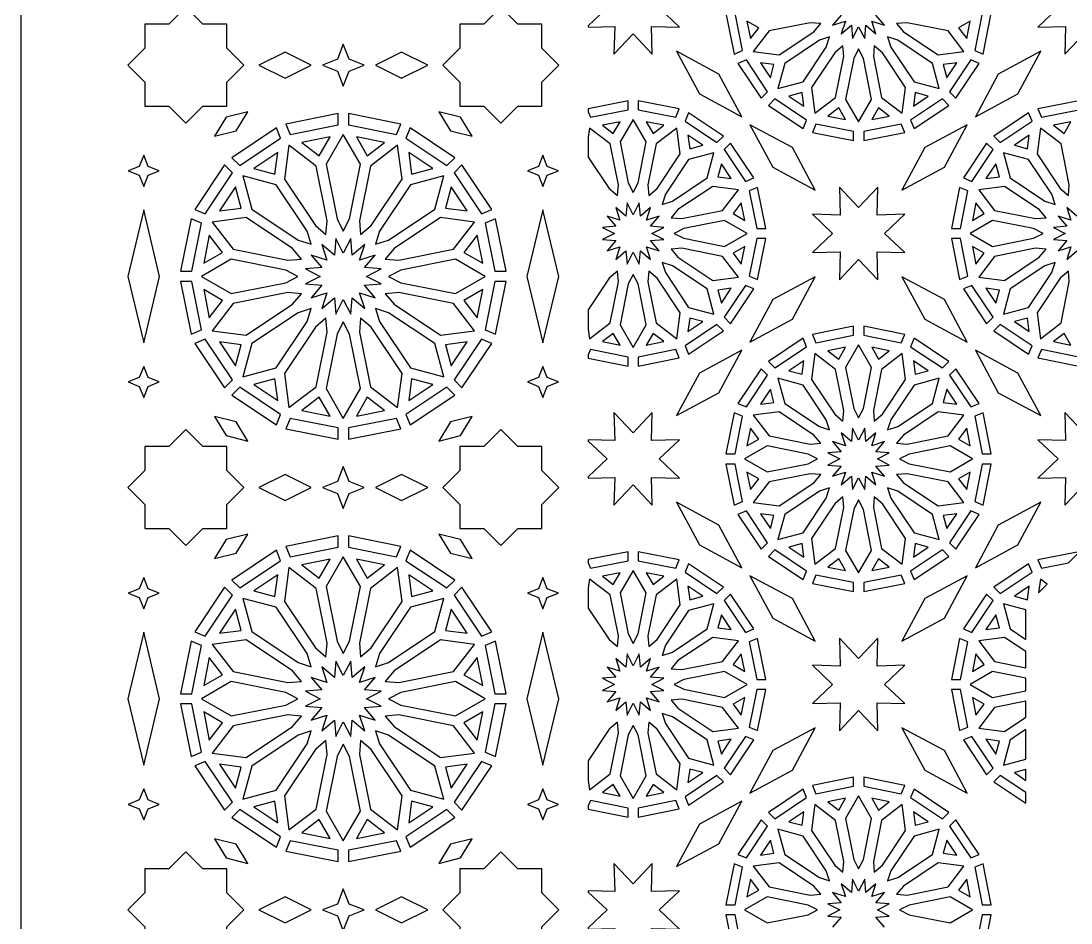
# Model space of a CAD drawing. Header units: millimetres. Extents: x 5 to 1085, y 1055 to 2435.
# Drawn here: x 5 to 331, y 1740.9 to 2020.9 of the extents above; entities that cross this region are included whole.
import ezdxf

# ---------------------------------------------------------------- set-up
doc = ezdxf.new("R2010")
doc.units = ezdxf.units.MM
doc.layers.add('CUT', color=1, linetype='CONTINUOUS')

msp = doc.modelspace()

# ---------------------------------------------------------------- linework, layer by layer
at = {"layer": 'CUT'}
for points in [[(1085.16, 2434.99), (1085.16, 1054.84), (5.01, 1054.84), (5.01, 2434.99)], [(181.16, 2030.447), (186.999, 2024.915), (181.16, 2019.383), (181.16, 2018.976), (189.367, 2019.197), (189.134, 2010.548), (195.085, 2016.829), (201.036, 2010.548), (200.803, 2019.197), (209.452, 2018.964), (203.171, 2024.915), (209.452, 2030.866), (200.803, 2030.633), (201.036, 2039.282), (195.085, 2033.001), (189.134, 2039.282), (189.367, 2030.633), (181.16, 2030.854)], [(329.134, 2039.282), (329.367, 2030.633), (320.718, 2030.866), (326.999, 2024.915), (320.718, 2018.964), (329.367, 2019.197), (329.134, 2010.548), (335.085, 2016.829), (341.036, 2010.548), (340.803, 2019.197), (349.452, 2018.964), (343.171, 2024.915), (349.452, 2030.866), (340.803, 2030.633), (341.036, 2039.282), (335.085, 2033.001)], [(56.175, 1989.153), (61.442, 1994.421), (68.892, 1994.421), (68.892, 2001.87), (74.159, 2007.137), (68.892, 2012.405), (68.892, 2019.854), (61.442, 2019.854), (56.175, 2025.121), (50.908, 2019.854), (43.458, 2019.854), (43.458, 2012.405), (38.191, 2007.137), (43.458, 2001.87), (43.458, 1994.421), (50.908, 1994.421)], [(153.995, 1989.153), (159.262, 1994.421), (166.712, 1994.421), (166.712, 2001.87), (171.979, 2007.137), (166.712, 2012.405), (166.712, 2019.854), (159.262, 2019.854), (153.995, 2025.121), (148.728, 2019.854), (141.278, 2019.854), (141.278, 2012.405), (136.011, 2007.137), (141.278, 2001.87), (141.278, 1994.421), (148.728, 1994.421)], [(223.894, 2023.34), (226.428, 2010.607), (229.027, 2011.685), (226.709, 2023.34)], [(303.461, 2023.34), (301.143, 2011.685), (303.742, 2010.607), (306.276, 2023.34)], [(234.067, 2018.745), (230.416, 2020.853), (231.5, 2015.4)], [(253.323, 2020.043), (250.012, 2020.311), (237.299, 2017.782), (232.377, 2011.366), (240.394, 2010.311), (251.172, 2017.513)], [(276.847, 2020.043), (278.998, 2017.513), (289.776, 2010.311), (297.793, 2011.366), (292.871, 2017.782), (280.158, 2020.311)], [(299.754, 2020.853), (296.103, 2018.745), (298.67, 2015.4)], [(256.083, 2015.913), (252.921, 2014.893), (242.144, 2007.692), (240.051, 1999.881), (247.862, 2001.974), (255.063, 2012.751)], [(274.087, 2015.913), (275.107, 2012.751), (282.308, 2001.974), (290.119, 1999.881), (288.026, 2007.692), (277.249, 2014.893)], [(105.085, 2000.641), (106.922, 2005.3), (111.581, 2007.137), (106.922, 2008.974), (105.085, 2013.633), (103.248, 2008.974), (98.589, 2007.137), (103.248, 2005.3)], [(260.213, 2013.153), (257.683, 2011.002), (250.481, 2000.224), (251.536, 1992.207), (257.952, 1997.129), (260.481, 2009.842)], [(265.085, 2012.184), (263.571, 2009.227), (261.042, 1996.515), (265.085, 1989.511), (269.128, 1996.515), (266.599, 2009.227)], [(269.957, 2013.153), (269.689, 2009.842), (272.218, 1997.129), (278.634, 1992.207), (279.689, 2000.224), (272.487, 2011.002)], [(86.995, 2011.19), (78.888, 2007.137), (86.995, 2003.084), (95.101, 2007.137)], [(123.175, 2011.19), (115.068, 2007.137), (123.175, 2003.084), (131.281, 2007.137)], [(221.734, 2004.359), (208.536, 2011.464), (215.641, 1998.266), (228.839, 1991.161)], [(227.633, 2007.697), (234.846, 1996.903), (236.835, 1998.893), (230.233, 2008.774)], [(299.937, 2008.774), (293.335, 1998.893), (295.324, 1996.903), (302.537, 2007.697)], [(314.529, 1998.266), (321.634, 2011.464), (308.436, 2004.359), (301.331, 1991.161)], [(238.789, 2007.345), (234.609, 2007.895), (237.698, 2003.272)], [(295.561, 2007.895), (291.381, 2007.345), (292.472, 2003.272)], [(247.515, 1998.619), (243.442, 1997.528), (248.065, 1994.439)], [(286.728, 1997.528), (282.655, 1998.619), (282.105, 1994.439)], [(181.16, 1992.649), (181.855, 1990.973), (193.51, 1993.291), (193.51, 1996.106), (181.16, 1993.648)], [(209.393, 1993.572), (196.66, 1996.106), (196.66, 1993.291), (208.315, 1990.973)], [(237.073, 1994.676), (247.867, 1987.463), (248.944, 1990.063), (239.063, 1996.665)], [(291.107, 1996.665), (281.226, 1990.063), (282.303, 1987.463), (293.097, 1994.676)], [(333.51, 1996.106), (320.777, 1993.572), (321.855, 1990.973), (333.51, 1993.291)], [(71.834, 1986.768), (75.456, 1992.703), (68.713, 1991.009), (65.091, 1985.074)], [(88.536, 1985.652), (103.51, 1988.631), (103.51, 1992.112), (87.203, 1988.868)], [(106.66, 1988.631), (121.634, 1985.652), (122.967, 1988.868), (106.66, 1992.112)], [(138.336, 1986.768), (145.079, 1985.074), (141.457, 1991.009), (134.714, 1992.703)], [(223.097, 1985.154), (212.303, 1992.367), (211.226, 1989.767), (221.107, 1983.165)], [(258.915, 1993.897), (255.57, 1991.33), (261.023, 1990.246)], [(271.255, 1993.897), (269.147, 1990.246), (274.6, 1991.33)], [(317.867, 1992.367), (307.073, 1985.154), (309.063, 1983.165), (318.944, 1989.767)], [(185.57, 1988.5), (188.915, 1985.933), (191.023, 1989.584)], [(195.085, 1967.646), (196.599, 1970.603), (199.128, 1983.315), (195.085, 1990.319), (191.042, 1983.315), (193.571, 1970.603)], [(199.147, 1989.584), (201.255, 1985.933), (204.6, 1988.5)], [(263.51, 1986.539), (251.855, 1988.857), (250.777, 1986.258), (263.51, 1983.724)], [(278.315, 1988.857), (266.66, 1986.539), (266.66, 1983.724), (279.393, 1986.258)], [(325.57, 1988.5), (328.915, 1985.933), (331.023, 1989.584)], [(72.931, 1975.964), (85.625, 1984.446), (84.293, 1987.663), (70.469, 1978.425)], [(105.085, 1955.658), (107.036, 1959.468), (110.412, 1976.433), (105.085, 1985.659), (99.758, 1976.433), (103.134, 1959.468)], [(139.701, 1978.425), (125.877, 1987.663), (124.545, 1984.446), (137.239, 1975.964)], [(181.16, 1978.59), (187.683, 1968.828), (190.213, 1966.677), (190.481, 1969.988), (187.952, 1982.701), (181.536, 1987.623), (181.16, 1984.763)], [(199.957, 1966.677), (202.487, 1968.828), (209.689, 1979.606), (208.634, 1987.623), (202.218, 1982.701), (199.689, 1969.988)], [(238.436, 1975.471), (251.634, 1968.366), (244.529, 1981.564), (231.331, 1988.669)], [(285.641, 1981.564), (278.536, 1968.366), (291.734, 1975.471), (298.839, 1988.669)], [(330.213, 1966.677), (330.481, 1969.988), (327.952, 1982.701), (321.536, 1987.623), (320.481, 1979.606), (327.683, 1968.828)], [(99.698, 1954.586), (100.043, 1958.854), (96.669, 1975.819), (88.217, 1982.303), (86.827, 1971.741), (96.437, 1957.359)], [(97.632, 1979.05), (101.023, 1984.924), (92.251, 1983.18)], [(112.538, 1979.05), (117.919, 1983.18), (109.147, 1984.924)], [(110.472, 1954.586), (113.733, 1957.359), (123.343, 1971.741), (121.953, 1982.303), (113.501, 1975.819), (110.127, 1958.854)], [(212.105, 1985.391), (212.655, 1981.211), (216.728, 1982.302)], [(232.537, 1972.133), (225.324, 1982.927), (223.335, 1980.937), (229.937, 1971.056)], [(304.846, 1982.927), (297.633, 1972.133), (300.233, 1971.056), (306.835, 1980.937)], [(313.442, 1982.302), (317.515, 1981.211), (318.065, 1985.391)], [(43.11, 1969.538), (44.473, 1972.996), (47.931, 1974.359), (44.473, 1975.723), (43.11, 1979.18), (41.747, 1975.723), (38.289, 1974.359), (41.747, 1972.996)], [(77.309, 1975.102), (83.861, 1973.346), (84.746, 1980.071)], [(126.309, 1973.346), (132.861, 1975.102), (125.424, 1980.071)], [(167.06, 1969.538), (168.423, 1972.996), (171.881, 1974.359), (168.423, 1975.723), (167.06, 1979.18), (165.697, 1975.723), (162.239, 1974.359), (165.697, 1972.996)], [(204.087, 1963.917), (207.249, 1964.937), (218.026, 1972.138), (220.119, 1979.949), (212.308, 1977.856), (205.107, 1967.079)], [(326.083, 1963.917), (325.063, 1967.079), (317.862, 1977.856), (310.051, 1979.949), (312.144, 1972.138), (322.921, 1964.937)], [(62.22, 1961.042), (70.702, 1973.736), (68.241, 1976.198), (59.004, 1962.374)], [(151.166, 1962.374), (141.929, 1976.198), (139.468, 1973.736), (147.95, 1961.042)], [(222.472, 1976.558), (221.381, 1972.485), (225.561, 1971.935)], [(304.609, 1971.935), (308.789, 1972.485), (307.698, 1976.558)], [(95.132, 1951.535), (93.818, 1955.609), (84.208, 1969.992), (73.918, 1972.749), (76.675, 1962.459), (91.057, 1952.849)], [(115.038, 1951.535), (119.113, 1952.849), (133.495, 1962.459), (136.252, 1972.749), (125.962, 1969.992), (116.352, 1955.609)], [(66.595, 1961.92), (73.321, 1962.806), (71.565, 1969.358)], [(136.849, 1962.806), (143.575, 1961.92), (138.605, 1969.358)], [(206.847, 1959.787), (210.158, 1959.519), (222.871, 1962.048), (227.793, 1968.464), (219.776, 1969.519), (208.998, 1962.317)], [(231.143, 1968.145), (233.461, 1956.49), (236.276, 1956.49), (233.742, 1969.223)], [(259.134, 1969.282), (259.367, 1960.633), (250.718, 1960.866), (256.999, 1954.915), (250.718, 1948.964), (259.367, 1949.197), (259.134, 1940.548), (265.085, 1946.829), (271.036, 1940.548), (270.803, 1949.197), (279.452, 1948.964), (273.171, 1954.915), (279.452, 1960.866), (270.803, 1960.633), (271.036, 1969.282), (265.085, 1963.001)], [(296.428, 1969.223), (293.894, 1956.49), (296.709, 1956.49), (299.027, 1968.145)], [(321.172, 1962.317), (310.394, 1969.519), (302.377, 1968.464), (307.299, 1962.048), (320.012, 1959.519), (323.323, 1959.787)], [(193.192, 1964.433), (192.857, 1960.295), (189.693, 1962.984), (190.967, 1959.033), (187.016, 1960.307), (189.705, 1957.143), (185.567, 1956.808), (189.261, 1954.915), (185.567, 1953.022), (189.705, 1952.687), (187.016, 1949.523), (190.967, 1950.797), (189.693, 1946.846), (192.857, 1949.535), (193.192, 1945.397), (195.085, 1949.091), (196.978, 1945.397), (197.313, 1949.535), (200.477, 1946.846), (199.203, 1950.797), (203.154, 1949.523), (200.465, 1952.687), (204.603, 1953.022), (200.909, 1954.915), (204.603, 1956.808), (200.465, 1957.143), (203.154, 1960.307), (199.203, 1959.033), (200.477, 1962.984), (197.313, 1960.295), (196.978, 1964.433), (195.085, 1960.739)], [(228.67, 1964.43), (226.103, 1961.085), (229.754, 1958.977)], [(300.416, 1958.977), (304.067, 1961.085), (301.5, 1964.43)], [(48.058, 1941.582), (43.11, 1962.237), (38.162, 1941.582), (43.11, 1920.926)], [(58.036, 1943.157), (61.014, 1958.131), (57.799, 1959.464), (54.554, 1943.157)], [(92.08, 1946.968), (89.308, 1950.229), (74.925, 1959.84), (64.364, 1958.45), (70.848, 1949.998), (87.813, 1946.623)], [(118.09, 1946.968), (122.357, 1946.623), (139.322, 1949.998), (145.806, 1958.45), (135.245, 1959.84), (120.862, 1950.229)], [(155.616, 1943.157), (152.371, 1959.464), (149.156, 1958.131), (152.134, 1943.157)], [(172.008, 1941.582), (167.06, 1962.237), (162.112, 1941.582), (167.06, 1920.926)], [(207.816, 1954.915), (210.773, 1953.401), (223.485, 1950.872), (230.489, 1954.915), (223.485, 1958.958), (210.773, 1956.429)], [(322.354, 1954.915), (319.397, 1956.429), (306.685, 1958.958), (299.681, 1954.915), (306.685, 1950.872), (319.397, 1953.401)], [(61.742, 1945.643), (67.616, 1949.034), (63.487, 1954.416)], [(107.416, 1929.865), (107.828, 1934.959), (111.723, 1931.648), (110.154, 1936.513), (115.018, 1934.944), (111.707, 1938.839), (116.802, 1939.251), (112.252, 1941.582), (116.802, 1943.913), (111.707, 1944.325), (115.018, 1948.219), (110.154, 1946.651), (111.723, 1951.515), (107.828, 1948.204), (107.416, 1953.299), (105.085, 1948.749), (102.754, 1953.299), (102.342, 1948.204), (98.447, 1951.515), (100.016, 1946.651), (95.152, 1948.219), (98.463, 1944.325), (93.368, 1943.913), (97.918, 1941.582), (93.368, 1939.251), (98.463, 1938.839), (95.152, 1934.944), (100.016, 1936.513), (98.447, 1931.648), (102.342, 1934.959), (102.754, 1929.865), (105.085, 1934.413)], [(142.554, 1949.034), (148.428, 1945.643), (146.683, 1954.416)], [(233.461, 1953.34), (231.143, 1941.685), (233.742, 1940.607), (236.276, 1953.34)], [(293.894, 1953.34), (296.428, 1940.607), (299.027, 1941.685), (296.709, 1953.34)], [(206.847, 1950.043), (208.998, 1947.513), (219.776, 1940.311), (227.793, 1941.366), (222.871, 1947.782), (210.158, 1950.311)], [(229.754, 1950.853), (226.103, 1948.745), (228.67, 1945.4)], [(304.067, 1948.745), (300.416, 1950.853), (301.5, 1945.4)], [(323.323, 1950.043), (320.012, 1950.311), (307.299, 1947.782), (302.377, 1941.366), (310.394, 1940.311), (321.172, 1947.513)], [(91.009, 1941.582), (87.199, 1943.533), (70.234, 1946.908), (61.008, 1941.582), (70.234, 1936.255), (87.199, 1939.63)], [(119.161, 1941.582), (122.971, 1939.63), (139.936, 1936.255), (149.162, 1941.582), (139.936, 1946.908), (122.971, 1943.533)], [(181.16, 1925.067), (181.536, 1922.207), (187.952, 1927.129), (190.481, 1939.842), (190.213, 1943.153), (187.683, 1941.002), (181.16, 1931.24)], [(199.957, 1943.153), (199.689, 1939.842), (202.218, 1927.129), (208.634, 1922.207), (209.689, 1930.224), (202.487, 1941.002)], [(204.087, 1945.913), (205.107, 1942.751), (212.308, 1931.974), (220.119, 1929.881), (218.026, 1937.692), (207.249, 1944.893)], [(326.083, 1945.913), (322.921, 1944.893), (312.144, 1937.692), (310.051, 1929.881), (317.862, 1931.974), (325.063, 1942.751)], [(330.213, 1943.153), (327.683, 1941.002), (320.481, 1930.224), (321.536, 1922.207), (327.952, 1927.129), (330.481, 1939.842)], [(61.014, 1925.032), (58.036, 1940.007), (54.554, 1940.007), (57.799, 1923.699)], [(152.371, 1923.699), (155.616, 1940.007), (152.134, 1940.007), (149.156, 1925.032)], [(195.085, 1942.184), (193.571, 1939.227), (191.042, 1926.515), (195.085, 1919.511), (199.128, 1926.515), (196.599, 1939.227)], [(244.529, 1928.266), (251.634, 1941.464), (238.436, 1934.359), (231.331, 1921.161)], [(291.734, 1934.359), (278.536, 1941.464), (285.641, 1928.266), (298.839, 1921.161)], [(63.487, 1928.747), (67.616, 1934.129), (61.742, 1937.52)], [(148.428, 1937.52), (142.554, 1934.129), (146.683, 1928.747)], [(225.561, 1937.895), (221.381, 1937.345), (222.472, 1933.272)], [(229.937, 1938.774), (223.335, 1928.893), (225.324, 1926.903), (232.537, 1937.697)], [(297.633, 1937.697), (304.846, 1926.903), (306.835, 1928.893), (300.233, 1938.774)], [(308.789, 1937.345), (304.609, 1937.895), (307.698, 1933.272)], [(92.08, 1936.195), (87.813, 1936.54), (70.848, 1933.166), (64.364, 1924.714), (74.925, 1923.324), (89.308, 1932.934)], [(120.862, 1932.934), (135.245, 1923.324), (145.806, 1924.714), (139.322, 1933.166), (122.357, 1936.54), (118.09, 1936.195)], [(95.132, 1931.629), (91.057, 1930.315), (76.675, 1920.704), (73.918, 1910.414), (84.208, 1913.172), (93.818, 1927.554)], [(115.038, 1931.629), (116.352, 1927.554), (125.962, 1913.172), (136.252, 1910.414), (133.495, 1920.704), (119.113, 1930.315)], [(99.698, 1928.577), (96.437, 1925.804), (86.827, 1911.422), (88.217, 1900.86), (96.669, 1907.345), (100.043, 1924.31)], [(105.085, 1927.505), (103.134, 1923.695), (99.758, 1906.73), (105.085, 1897.505), (110.412, 1906.73), (107.036, 1923.695)], [(110.472, 1928.577), (110.127, 1924.31), (113.501, 1907.345), (121.953, 1900.86), (123.343, 1911.422), (113.733, 1925.804)], [(216.728, 1927.528), (212.655, 1928.619), (212.105, 1924.439)], [(317.515, 1928.619), (313.442, 1927.528), (318.065, 1924.439)], [(188.915, 1923.897), (185.57, 1921.33), (191.023, 1920.246)], [(201.255, 1923.897), (199.147, 1920.246), (204.6, 1921.33)], [(221.107, 1926.665), (211.226, 1920.063), (212.303, 1917.463), (223.097, 1924.676)], [(263.51, 1926.106), (250.777, 1923.572), (251.855, 1920.973), (263.51, 1923.291)], [(279.393, 1923.572), (266.66, 1926.106), (266.66, 1923.291), (278.315, 1920.973)], [(307.073, 1924.676), (317.867, 1917.463), (318.944, 1920.063), (309.063, 1926.665)], [(328.915, 1923.897), (325.57, 1921.33), (331.023, 1920.246)], [(59.004, 1920.79), (68.241, 1906.965), (70.702, 1909.427), (62.22, 1922.122)], [(71.565, 1913.805), (73.321, 1920.358), (66.595, 1921.243)], [(143.575, 1921.243), (136.849, 1920.358), (138.605, 1913.805)], [(141.929, 1906.965), (151.166, 1920.79), (147.95, 1922.122), (139.468, 1909.427)], [(247.867, 1922.367), (237.073, 1915.154), (239.063, 1913.165), (248.944, 1919.767)], [(265.085, 1897.646), (266.599, 1900.603), (269.128, 1913.315), (265.085, 1920.319), (261.042, 1913.315), (263.571, 1900.603)], [(293.097, 1915.154), (282.303, 1922.367), (281.226, 1919.767), (291.107, 1913.165)], [(181.16, 1916.182), (193.51, 1913.724), (193.51, 1916.539), (181.855, 1918.857), (181.16, 1917.181)], [(208.315, 1918.857), (196.66, 1916.539), (196.66, 1913.724), (209.393, 1916.258)], [(215.641, 1911.564), (208.536, 1898.366), (221.734, 1905.471), (228.839, 1918.669)], [(260.213, 1896.677), (260.481, 1899.988), (257.952, 1912.701), (251.536, 1917.623), (250.481, 1909.606), (257.683, 1898.828)], [(255.57, 1918.5), (258.915, 1915.933), (261.023, 1919.584)], [(269.147, 1919.584), (271.255, 1915.933), (274.6, 1918.5)], [(269.957, 1896.677), (272.487, 1898.828), (279.689, 1909.606), (278.634, 1917.623), (272.218, 1912.701), (269.689, 1899.988)], [(308.436, 1905.471), (321.634, 1898.366), (314.529, 1911.564), (301.331, 1918.669)], [(333.51, 1916.539), (321.855, 1918.857), (320.777, 1916.258), (333.51, 1913.724)], [(243.442, 1912.302), (247.515, 1911.211), (248.065, 1915.391)], [(282.105, 1915.391), (282.655, 1911.211), (286.728, 1912.302)], [(43.11, 1903.983), (44.473, 1907.441), (47.931, 1908.804), (44.473, 1910.167), (43.11, 1913.625), (41.747, 1910.167), (38.289, 1908.804), (41.747, 1907.441)], [(167.06, 1903.983), (168.423, 1907.441), (171.881, 1908.804), (168.423, 1910.167), (167.06, 1913.625), (165.697, 1910.167), (162.239, 1908.804), (165.697, 1907.441)], [(234.846, 1912.927), (227.633, 1902.133), (230.233, 1901.056), (236.835, 1910.937)], [(302.537, 1902.133), (295.324, 1912.927), (293.335, 1910.937), (299.937, 1901.056)], [(84.746, 1903.092), (83.861, 1909.817), (77.309, 1908.062)], [(132.861, 1908.062), (126.309, 1909.817), (125.424, 1903.092)], [(256.083, 1893.917), (255.063, 1897.079), (247.862, 1907.856), (240.051, 1909.949), (242.144, 1902.138), (252.921, 1894.937)], [(274.087, 1893.917), (277.249, 1894.937), (288.026, 1902.138), (290.119, 1909.949), (282.308, 1907.856), (275.107, 1897.079)], [(70.469, 1904.738), (84.293, 1895.5), (85.625, 1898.717), (72.931, 1907.199)], [(101.023, 1898.239), (97.632, 1904.113), (92.251, 1899.984)], [(117.919, 1899.984), (112.538, 1904.113), (109.147, 1898.239)], [(125.877, 1895.5), (139.701, 1904.738), (137.239, 1907.199), (124.545, 1898.717)], [(234.609, 1901.935), (238.789, 1902.485), (237.698, 1906.558)], [(292.472, 1906.558), (291.381, 1902.485), (295.561, 1901.935)], [(71.834, 1896.395), (65.091, 1898.089), (68.713, 1892.154), (75.456, 1890.46)], [(87.203, 1894.295), (103.51, 1891.051), (103.51, 1894.532), (88.536, 1897.511)], [(106.66, 1891.051), (122.967, 1894.295), (121.634, 1897.511), (106.66, 1894.532)], [(138.336, 1896.395), (134.714, 1890.46), (141.457, 1892.154), (145.079, 1898.089)], [(181.16, 1890.447), (186.999, 1884.915), (181.16, 1879.383), (181.16, 1878.976), (189.367, 1879.197), (189.134, 1870.548), (195.085, 1876.829), (201.036, 1870.548), (200.803, 1879.197), (209.452, 1878.964), (203.171, 1884.915), (209.452, 1890.866), (200.803, 1890.633), (201.036, 1899.282), (195.085, 1893.001), (189.134, 1899.282), (189.367, 1890.633), (181.16, 1890.854)], [(226.428, 1899.223), (223.894, 1886.49), (226.709, 1886.49), (229.027, 1898.145)], [(251.172, 1892.317), (240.394, 1899.519), (232.377, 1898.464), (237.299, 1892.048), (250.012, 1889.519), (253.323, 1889.787)], [(276.847, 1889.787), (280.158, 1889.519), (292.871, 1892.048), (297.793, 1898.464), (289.776, 1899.519), (278.998, 1892.317)], [(301.143, 1898.145), (303.461, 1886.49), (306.276, 1886.49), (303.742, 1899.223)], [(329.134, 1899.282), (329.367, 1890.633), (320.718, 1890.866), (326.999, 1884.915), (320.718, 1878.964), (329.367, 1879.197), (329.134, 1870.548), (335.085, 1876.829), (341.036, 1870.548), (340.803, 1879.197), (349.452, 1878.964), (343.171, 1884.915), (349.452, 1890.866), (340.803, 1890.633), (341.036, 1899.282), (335.085, 1893.001)], [(230.416, 1888.977), (234.067, 1891.085), (231.5, 1894.43)], [(263.192, 1894.433), (262.857, 1890.295), (259.693, 1892.984), (260.967, 1889.033), (257.016, 1890.307), (259.705, 1887.143), (255.567, 1886.808), (259.261, 1884.915), (255.567, 1883.022), (259.705, 1882.687), (257.016, 1879.523), (260.967, 1880.797), (259.693, 1876.846), (262.857, 1879.535), (263.192, 1875.397), (265.085, 1879.091), (266.978, 1875.397), (267.313, 1879.535), (270.477, 1876.846), (269.203, 1880.797), (273.154, 1879.523), (270.465, 1882.687), (274.603, 1883.022), (270.909, 1884.915), (274.603, 1886.808), (270.465, 1887.143), (273.154, 1890.307), (269.203, 1889.033), (270.477, 1892.984), (267.313, 1890.295), (266.978, 1894.433), (265.085, 1890.739)], [(298.67, 1894.43), (296.103, 1891.085), (299.754, 1888.977)], [(56.175, 1858.042), (61.442, 1863.31), (68.892, 1863.31), (68.892, 1870.759), (74.159, 1876.026), (68.892, 1881.294), (68.892, 1888.743), (61.442, 1888.743), (56.175, 1894.01), (50.908, 1888.743), (43.458, 1888.743), (43.458, 1881.294), (38.191, 1876.026), (43.458, 1870.759), (43.458, 1863.31), (50.908, 1863.31)], [(153.995, 1858.042), (159.262, 1863.31), (166.712, 1863.31), (166.712, 1870.759), (171.979, 1876.026), (166.712, 1881.294), (166.712, 1888.743), (159.262, 1888.743), (153.995, 1894.01), (148.728, 1888.743), (141.278, 1888.743), (141.278, 1881.294), (136.011, 1876.026), (141.278, 1870.759), (141.278, 1863.31), (148.728, 1863.31)], [(252.354, 1884.915), (249.397, 1886.429), (236.685, 1888.958), (229.681, 1884.915), (236.685, 1880.872), (249.397, 1883.401)], [(277.816, 1884.915), (280.773, 1883.401), (293.485, 1880.872), (300.489, 1884.915), (293.485, 1888.958), (280.773, 1886.429)], [(105.085, 1869.53), (106.922, 1874.189), (111.581, 1876.026), (106.922, 1877.863), (105.085, 1882.522), (103.248, 1877.863), (98.589, 1876.026), (103.248, 1874.189)], [(223.894, 1883.34), (226.428, 1870.607), (229.027, 1871.685), (226.709, 1883.34)], [(303.461, 1883.34), (301.143, 1871.685), (303.742, 1870.607), (306.276, 1883.34)], [(86.995, 1880.079), (78.888, 1876.026), (86.995, 1871.973), (95.101, 1876.026)], [(123.175, 1880.079), (115.068, 1876.026), (123.175, 1871.973), (131.281, 1876.026)], [(234.067, 1878.745), (230.416, 1880.853), (231.5, 1875.4)], [(253.323, 1880.043), (250.012, 1880.311), (237.299, 1877.782), (232.377, 1871.366), (240.394, 1870.311), (251.172, 1877.513)], [(276.847, 1880.043), (278.998, 1877.513), (289.776, 1870.311), (297.793, 1871.366), (292.871, 1877.782), (280.158, 1880.311)], [(299.754, 1880.853), (296.103, 1878.745), (298.67, 1875.4)], [(256.083, 1875.913), (252.921, 1874.893), (242.144, 1867.692), (240.051, 1859.881), (247.862, 1861.974), (255.063, 1872.751)], [(274.087, 1875.913), (275.107, 1872.751), (282.308, 1861.974), (290.119, 1859.881), (288.026, 1867.692), (277.249, 1874.893)], [(221.734, 1864.359), (208.536, 1871.464), (215.641, 1858.266), (228.839, 1851.161)], [(260.213, 1873.153), (257.683, 1871.002), (250.481, 1860.224), (251.536, 1852.207), (257.952, 1857.129), (260.481, 1869.842)], [(265.085, 1872.184), (263.571, 1869.227), (261.042, 1856.515), (265.085, 1849.511), (269.128, 1856.515), (266.599, 1869.227)], [(269.957, 1873.153), (269.689, 1869.842), (272.218, 1857.129), (278.634, 1852.207), (279.689, 1860.224), (272.487, 1871.002)], [(314.529, 1858.266), (321.634, 1871.464), (308.436, 1864.359), (301.331, 1851.161)], [(227.633, 1867.697), (234.846, 1856.903), (236.835, 1858.893), (230.233, 1868.774)], [(299.937, 1868.774), (293.335, 1858.893), (295.324, 1856.903), (302.537, 1867.697)], [(238.789, 1867.345), (234.609, 1867.895), (237.698, 1863.272)], [(295.561, 1867.895), (291.381, 1867.345), (292.472, 1863.272)], [(71.834, 1855.657), (75.456, 1861.592), (68.713, 1859.898), (65.091, 1853.963)], [(138.336, 1855.657), (145.079, 1853.963), (141.457, 1859.898), (134.714, 1861.592)], [(88.536, 1854.541), (103.51, 1857.52), (103.51, 1861.001), (87.203, 1857.757)], [(106.66, 1857.52), (121.634, 1854.541), (122.967, 1857.757), (106.66, 1861.001)], [(247.515, 1858.619), (243.442, 1857.528), (248.065, 1854.439)], [(286.728, 1857.528), (282.655, 1858.619), (282.105, 1854.439)], [(72.931, 1844.853), (85.625, 1853.335), (84.293, 1856.552), (70.469, 1847.314)], [(139.701, 1847.314), (125.877, 1856.552), (124.545, 1853.335), (137.239, 1844.853)], [(181.16, 1852.649), (181.855, 1850.973), (193.51, 1853.291), (193.51, 1856.106), (181.16, 1853.648)], [(209.393, 1853.572), (196.66, 1856.106), (196.66, 1853.291), (208.315, 1850.973)], [(237.073, 1854.676), (247.867, 1847.463), (248.944, 1850.063), (239.063, 1856.665)], [(291.107, 1856.665), (281.226, 1850.063), (282.303, 1847.463), (293.097, 1854.676)], [(333.51, 1855.887), (333.51, 1856.106), (320.777, 1853.572), (321.855, 1850.973), (330.269, 1852.646)], [(97.632, 1847.939), (101.023, 1853.813), (92.251, 1852.068)], [(105.085, 1824.547), (107.036, 1828.357), (110.412, 1845.322), (105.085, 1854.548), (99.758, 1845.322), (103.134, 1828.357)], [(112.538, 1847.939), (117.919, 1852.068), (109.147, 1853.813)], [(223.097, 1845.154), (212.303, 1852.367), (211.226, 1849.767), (221.107, 1843.165)], [(258.915, 1853.897), (255.57, 1851.33), (261.023, 1850.246)], [(271.255, 1853.897), (269.147, 1850.246), (274.6, 1851.33)], [(317.867, 1852.367), (307.073, 1845.154), (309.063, 1843.165), (318.944, 1849.767)], [(77.309, 1843.991), (83.861, 1842.235), (84.746, 1848.96)], [(99.698, 1823.475), (100.043, 1827.742), (96.669, 1844.708), (88.217, 1851.192), (86.827, 1840.63), (96.437, 1826.248)], [(110.472, 1823.475), (113.733, 1826.248), (123.343, 1840.63), (121.953, 1851.192), (113.501, 1844.708), (110.127, 1827.742)], [(126.309, 1842.235), (132.861, 1843.991), (125.424, 1848.96)], [(185.57, 1848.5), (188.915, 1845.933), (191.023, 1849.584)], [(195.085, 1827.646), (196.599, 1830.603), (199.128, 1843.315), (195.085, 1850.319), (191.042, 1843.315), (193.571, 1830.603)], [(199.147, 1849.584), (201.255, 1845.933), (204.6, 1848.5)], [(238.436, 1835.471), (251.634, 1828.366), (244.529, 1841.564), (231.331, 1848.669)], [(263.51, 1846.539), (251.855, 1848.857), (250.777, 1846.258), (263.51, 1843.724)], [(278.315, 1848.857), (266.66, 1846.539), (266.66, 1843.724), (279.393, 1846.258)], [(285.641, 1841.564), (278.536, 1828.366), (291.734, 1835.471), (298.839, 1848.669)], [(43.11, 1838.427), (44.473, 1841.885), (47.931, 1843.248), (44.473, 1844.612), (43.11, 1848.069), (41.747, 1844.612), (38.289, 1843.248), (41.747, 1841.885)], [(167.06, 1838.427), (168.423, 1841.885), (171.881, 1843.248), (168.423, 1844.612), (167.06, 1848.069), (165.697, 1844.612), (162.239, 1843.248), (165.697, 1841.885)], [(181.16, 1838.59), (187.683, 1828.828), (190.213, 1826.677), (190.481, 1829.988), (187.952, 1842.701), (181.536, 1847.623), (181.16, 1844.763)], [(199.957, 1826.677), (202.487, 1828.828), (209.689, 1839.606), (208.634, 1847.623), (202.218, 1842.701), (199.689, 1829.988)], [(212.105, 1845.391), (212.655, 1841.211), (216.728, 1842.302)], [(313.442, 1842.302), (317.515, 1841.211), (318.065, 1845.391)], [(323.636, 1846.013), (321.536, 1847.623), (320.974, 1843.351)], [(62.22, 1829.931), (70.702, 1842.625), (68.241, 1845.087), (59.004, 1831.262)], [(151.166, 1831.262), (141.929, 1845.087), (139.468, 1842.625), (147.95, 1829.931)], [(232.537, 1832.133), (225.324, 1842.927), (223.335, 1840.937), (229.937, 1831.056)], [(304.846, 1842.927), (297.633, 1832.133), (300.233, 1831.056), (306.835, 1840.937)], [(95.132, 1820.424), (93.818, 1824.498), (84.208, 1838.881), (73.918, 1841.638), (76.675, 1831.348), (91.057, 1821.738)], [(115.038, 1820.424), (119.113, 1821.738), (133.495, 1831.348), (136.252, 1841.638), (125.962, 1838.881), (116.352, 1824.498)], [(204.087, 1823.917), (207.249, 1824.937), (218.026, 1832.138), (220.119, 1839.949), (212.308, 1837.856), (205.107, 1827.079)], [(317.01, 1838.084), (310.051, 1839.949), (312.144, 1832.138), (317.01, 1828.886)], [(66.595, 1830.809), (73.321, 1831.694), (71.565, 1838.247)], [(136.849, 1831.694), (143.575, 1830.809), (138.605, 1838.247)], [(222.472, 1836.558), (221.381, 1832.485), (225.561, 1831.935)], [(304.609, 1831.935), (308.789, 1832.485), (307.698, 1836.558)], [(48.058, 1810.471), (43.11, 1831.126), (38.162, 1810.471), (43.11, 1789.815)], [(172.008, 1810.471), (167.06, 1831.126), (162.112, 1810.471), (167.06, 1789.815)], [(206.847, 1819.787), (210.158, 1819.519), (222.871, 1822.048), (227.793, 1828.464), (219.776, 1829.519), (208.998, 1822.317)], [(231.143, 1828.145), (233.461, 1816.49), (236.276, 1816.49), (233.742, 1829.223)], [(259.134, 1829.282), (259.367, 1820.633), (250.718, 1820.866), (256.999, 1814.915), (250.718, 1808.964), (259.367, 1809.197), (259.134, 1800.548), (265.085, 1806.829), (271.036, 1800.548), (270.803, 1809.197), (279.452, 1808.964), (273.171, 1814.915), (279.452, 1820.866), (270.803, 1820.633), (271.036, 1829.282), (265.085, 1823.001)], [(296.428, 1829.223), (293.894, 1816.49), (296.709, 1816.49), (299.027, 1828.145)], [(317.01, 1825.098), (310.394, 1829.519), (302.377, 1828.464), (307.299, 1822.048), (317.01, 1820.116)], [(58.036, 1812.046), (61.014, 1827.02), (57.799, 1828.353), (54.554, 1812.046)], [(92.08, 1815.857), (89.308, 1819.118), (74.925, 1828.729), (64.364, 1827.338), (70.848, 1818.886), (87.813, 1815.512)], [(118.09, 1815.857), (122.357, 1815.512), (139.322, 1818.886), (145.806, 1827.338), (135.245, 1828.729), (120.862, 1819.118)], [(155.616, 1812.046), (152.371, 1828.353), (149.156, 1827.02), (152.134, 1812.046)], [(61.742, 1814.532), (67.616, 1817.923), (63.487, 1823.305)], [(142.554, 1817.923), (148.428, 1814.532), (146.683, 1823.305)], [(193.192, 1824.433), (192.857, 1820.295), (189.693, 1822.984), (190.967, 1819.033), (187.016, 1820.307), (189.705, 1817.143), (185.567, 1816.808), (189.261, 1814.915), (185.567, 1813.022), (189.705, 1812.687), (187.016, 1809.523), (190.967, 1810.797), (189.693, 1806.846), (192.857, 1809.535), (193.192, 1805.397), (195.085, 1809.091), (196.978, 1805.397), (197.313, 1809.535), (200.477, 1806.846), (199.203, 1810.797), (203.154, 1809.523), (200.465, 1812.687), (204.603, 1813.022), (200.909, 1814.915), (204.603, 1816.808), (200.465, 1817.143), (203.154, 1820.307), (199.203, 1819.033), (200.477, 1822.984), (197.313, 1820.295), (196.978, 1824.433), (195.085, 1820.739)], [(228.67, 1824.43), (226.103, 1821.085), (229.754, 1818.977)], [(300.416, 1818.977), (304.067, 1821.085), (301.5, 1824.43)], [(107.416, 1798.754), (107.828, 1803.848), (111.723, 1800.537), (110.154, 1805.402), (115.018, 1803.833), (111.707, 1807.728), (116.802, 1808.14), (112.253, 1810.471), (116.802, 1812.802), (111.707, 1813.214), (115.018, 1817.108), (110.154, 1815.539), (111.723, 1820.404), (107.828, 1817.093), (107.416, 1822.188), (105.085, 1817.638), (102.754, 1822.188), (102.342, 1817.093), (98.447, 1820.404), (100.016, 1815.539), (95.152, 1817.108), (98.463, 1813.214), (93.368, 1812.802), (97.917, 1810.471), (93.368, 1808.14), (98.463, 1807.728), (95.152, 1803.833), (100.016, 1805.402), (98.447, 1800.537), (102.342, 1803.848), (102.754, 1798.754), (105.085, 1803.302)], [(207.816, 1814.915), (210.773, 1813.401), (223.485, 1810.872), (230.489, 1814.915), (223.485, 1818.958), (210.773, 1816.429)], [(317.01, 1816.904), (306.685, 1818.958), (299.681, 1814.915), (306.685, 1810.872), (317.01, 1812.926)], [(91.009, 1810.471), (87.199, 1812.422), (70.234, 1815.797), (61.008, 1810.471), (70.234, 1805.144), (87.199, 1808.519)], [(119.161, 1810.471), (122.971, 1808.519), (139.936, 1805.144), (149.162, 1810.471), (139.936, 1815.797), (122.971, 1812.422)], [(233.461, 1813.34), (231.143, 1801.685), (233.742, 1800.607), (236.276, 1813.34)], [(293.894, 1813.34), (296.428, 1800.607), (299.027, 1801.685), (296.709, 1813.34)], [(206.847, 1810.043), (208.998, 1807.513), (219.776, 1800.311), (227.793, 1801.366), (222.871, 1807.782), (210.158, 1810.311)], [(229.754, 1810.853), (226.103, 1808.745), (228.67, 1805.4)], [(304.067, 1808.745), (300.416, 1810.853), (301.5, 1805.4)], [(317.01, 1809.714), (307.299, 1807.782), (302.377, 1801.366), (310.394, 1800.311), (317.01, 1804.732)], [(61.014, 1793.921), (58.036, 1808.896), (54.554, 1808.896), (57.799, 1792.588)], [(63.487, 1797.636), (67.616, 1803.018), (61.742, 1806.409)], [(148.428, 1806.409), (142.554, 1803.018), (146.683, 1797.636)], [(152.371, 1792.588), (155.616, 1808.896), (152.134, 1808.896), (149.156, 1793.921)], [(92.08, 1805.084), (87.813, 1805.429), (70.848, 1802.055), (64.364, 1793.603), (74.925, 1792.212), (89.308, 1801.823)], [(120.862, 1801.823), (135.245, 1792.212), (145.806, 1793.603), (139.322, 1802.055), (122.357, 1805.429), (118.09, 1805.084)], [(181.16, 1785.067), (181.536, 1782.207), (187.952, 1787.129), (190.481, 1799.842), (190.213, 1803.153), (187.683, 1801.002), (181.16, 1791.24)], [(199.957, 1803.153), (199.689, 1799.842), (202.218, 1787.129), (208.634, 1782.207), (209.689, 1790.224), (202.487, 1801.002)], [(204.087, 1805.913), (205.107, 1802.751), (212.308, 1791.974), (220.119, 1789.881), (218.026, 1797.692), (207.249, 1804.893)], [(95.132, 1800.517), (91.057, 1799.204), (76.675, 1789.593), (73.918, 1779.303), (84.208, 1782.06), (93.818, 1796.443)], [(115.038, 1800.517), (116.352, 1796.443), (125.962, 1782.06), (136.252, 1779.303), (133.495, 1789.593), (119.113, 1799.204)], [(195.085, 1802.184), (193.571, 1799.227), (191.042, 1786.515), (195.085, 1779.511), (199.128, 1786.515), (196.599, 1799.227)], [(244.529, 1788.266), (251.634, 1801.464), (238.436, 1794.359), (231.331, 1781.161)], [(291.734, 1794.359), (278.536, 1801.464), (285.641, 1788.266), (298.839, 1781.161)], [(317.01, 1800.944), (312.144, 1797.692), (310.051, 1789.881), (317.01, 1791.746)], [(99.698, 1797.466), (96.437, 1794.693), (86.827, 1780.311), (88.217, 1769.749), (96.669, 1776.234), (100.043, 1793.199)], [(105.085, 1796.394), (103.134, 1792.584), (99.758, 1775.619), (105.085, 1766.394), (110.412, 1775.619), (107.036, 1792.584)], [(110.472, 1797.466), (110.127, 1793.199), (113.501, 1776.234), (121.953, 1769.749), (123.343, 1780.311), (113.733, 1794.693)], [(225.561, 1797.895), (221.381, 1797.345), (222.472, 1793.272)], [(229.937, 1798.774), (223.335, 1788.893), (225.324, 1786.903), (232.537, 1797.697)], [(297.633, 1797.697), (304.846, 1786.903), (306.835, 1788.893), (300.233, 1798.774)], [(308.789, 1797.345), (304.609, 1797.895), (307.698, 1793.272)], [(59.004, 1789.679), (68.241, 1775.854), (70.702, 1778.316), (62.22, 1791.01)], [(71.565, 1782.694), (73.321, 1789.247), (66.595, 1790.132)], [(143.575, 1790.132), (136.849, 1789.247), (138.605, 1782.694)], [(141.929, 1775.854), (151.166, 1789.679), (147.95, 1791.01), (139.468, 1778.316)], [(221.107, 1786.665), (211.226, 1780.063), (212.303, 1777.463), (223.097, 1784.676)], [(216.728, 1787.528), (212.655, 1788.619), (212.105, 1784.439)], [(317.01, 1781.356), (309.063, 1786.665), (307.073, 1784.676), (317.01, 1778.035)], [(317.01, 1788.484), (313.442, 1787.528), (317.01, 1785.144)], [(188.915, 1783.897), (185.57, 1781.33), (191.023, 1780.246)], [(201.255, 1783.897), (199.147, 1780.246), (204.6, 1781.33)], [(263.51, 1786.106), (250.777, 1783.572), (251.855, 1780.973), (263.51, 1783.291)], [(279.393, 1783.572), (266.66, 1786.106), (266.66, 1783.291), (278.315, 1780.973)], [(43.11, 1772.872), (44.473, 1776.329), (47.931, 1777.693), (44.473, 1779.056), (43.11, 1782.514), (41.747, 1779.056), (38.289, 1777.693), (41.747, 1776.329)], [(167.06, 1772.872), (168.423, 1776.329), (171.881, 1777.693), (168.423, 1779.056), (167.06, 1782.514), (165.697, 1779.056), (162.239, 1777.693), (165.697, 1776.329)], [(247.867, 1782.367), (237.073, 1775.154), (239.063, 1773.165), (248.944, 1779.767)], [(265.085, 1757.646), (266.599, 1760.603), (269.128, 1773.315), (265.085, 1780.319), (261.042, 1773.315), (263.571, 1760.603)], [(293.097, 1775.154), (282.303, 1782.367), (281.226, 1779.767), (291.107, 1773.165)], [(84.746, 1771.981), (83.861, 1778.706), (77.309, 1776.951)], [(132.861, 1776.951), (126.309, 1778.706), (125.424, 1771.981)], [(181.16, 1776.182), (193.51, 1773.724), (193.51, 1776.539), (181.855, 1778.857), (181.16, 1777.181)], [(208.315, 1778.857), (196.66, 1776.539), (196.66, 1773.724), (209.393, 1776.258)], [(215.641, 1771.564), (208.536, 1758.366), (221.734, 1765.471), (228.839, 1778.669)], [(260.213, 1756.677), (260.481, 1759.988), (257.952, 1772.701), (251.536, 1777.623), (250.481, 1769.606), (257.683, 1758.828)], [(255.57, 1778.5), (258.915, 1775.933), (261.023, 1779.584)], [(269.147, 1779.584), (271.255, 1775.933), (274.6, 1778.5)], [(269.957, 1756.677), (272.487, 1758.828), (279.689, 1769.606), (278.634, 1777.623), (272.218, 1772.701), (269.689, 1759.988)], [(70.469, 1773.627), (84.293, 1764.389), (85.625, 1767.606), (72.931, 1776.088)], [(125.877, 1764.389), (139.701, 1773.627), (137.239, 1776.088), (124.545, 1767.606)], [(243.442, 1772.302), (247.515, 1771.211), (248.065, 1775.391)], [(282.105, 1775.391), (282.655, 1771.211), (286.728, 1772.302)], [(101.023, 1767.128), (97.632, 1773.002), (92.251, 1768.873)], [(117.919, 1768.873), (112.538, 1773.002), (109.147, 1767.128)], [(234.846, 1772.927), (227.633, 1762.133), (230.233, 1761.056), (236.835, 1770.937)], [(302.537, 1762.133), (295.324, 1772.927), (293.335, 1770.937), (299.937, 1761.056)], [(256.083, 1753.917), (255.063, 1757.079), (247.862, 1767.856), (240.051, 1769.949), (242.144, 1762.138), (252.921, 1754.937)], [(274.087, 1753.917), (277.249, 1754.937), (288.026, 1762.138), (290.119, 1769.949), (282.308, 1767.856), (275.107, 1757.079)], [(71.834, 1765.284), (65.091, 1766.978), (68.713, 1761.043), (75.456, 1759.349)], [(87.203, 1763.184), (103.51, 1759.94), (103.51, 1763.421), (88.536, 1766.4)], [(106.66, 1759.94), (122.967, 1763.184), (121.634, 1766.4), (106.66, 1763.421)], [(138.336, 1765.284), (134.714, 1759.349), (141.457, 1761.043), (145.079, 1766.978)], [(234.609, 1761.935), (238.789, 1762.485), (237.698, 1766.558)], [(292.472, 1766.558), (291.381, 1762.485), (295.561, 1761.935)], [(50.908, 1757.632), (43.458, 1757.632), (43.458, 1750.182), (38.191, 1744.915), (43.458, 1739.648), (43.458, 1732.198), (50.908, 1732.198), (56.175, 1726.931), (61.442, 1732.198), (68.892, 1732.198), (68.892, 1739.648), (74.159, 1744.915), (68.892, 1750.182), (68.892, 1757.632), (61.442, 1757.632), (56.175, 1762.899)], [(148.728, 1757.632), (141.278, 1757.632), (141.278, 1750.182), (136.011, 1744.915), (141.278, 1739.648), (141.278, 1732.198), (148.728, 1732.198), (153.995, 1726.931), (159.262, 1732.198), (166.712, 1732.198), (166.712, 1739.648), (171.979, 1744.915), (166.712, 1750.182), (166.712, 1757.632), (159.262, 1757.632), (153.995, 1762.899)], [(181.16, 1738.976), (189.367, 1739.197), (189.134, 1730.548), (195.085, 1736.829), (201.036, 1730.548), (200.803, 1739.197), (209.452, 1738.964), (203.171, 1744.915), (209.452, 1750.866), (200.803, 1750.633), (201.036, 1759.282), (195.085, 1753.001), (189.134, 1759.282), (189.367, 1750.633), (181.16, 1750.854), (181.16, 1750.447), (186.999, 1744.915), (181.16, 1739.383)], [(226.428, 1759.223), (223.894, 1746.49), (226.709, 1746.49), (229.027, 1758.145)], [(251.172, 1752.317), (240.394, 1759.519), (232.377, 1758.464), (237.299, 1752.048), (250.012, 1749.519), (253.323, 1749.787)], [(276.847, 1749.787), (280.158, 1749.519), (292.871, 1752.048), (297.793, 1758.464), (289.776, 1759.519), (278.998, 1752.317)], [(301.143, 1758.145), (303.461, 1746.49), (306.276, 1746.49), (303.742, 1759.223)], [(230.416, 1748.977), (234.067, 1751.085), (231.5, 1754.43)], [(298.67, 1754.43), (296.103, 1751.085), (299.754, 1748.977)], [(103.248, 1746.752), (98.589, 1744.915), (103.248, 1743.078), (105.085, 1738.419), (106.922, 1743.078), (111.581, 1744.915), (106.922, 1746.752), (105.085, 1751.411)], [(95.101, 1744.915), (86.995, 1748.968), (78.888, 1744.915), (86.995, 1740.862)], [(131.281, 1744.915), (123.175, 1748.968), (115.068, 1744.915), (123.175, 1740.862)], [(249.397, 1746.429), (236.685, 1748.958), (229.681, 1744.915), (236.685, 1740.872), (249.397, 1743.401), (252.354, 1744.915)], [(280.773, 1743.401), (293.485, 1740.872), (300.489, 1744.915), (293.485, 1748.958), (280.773, 1746.429), (277.816, 1744.915)], [(229.027, 1731.685), (226.709, 1743.34), (223.894, 1743.34), (226.428, 1730.607)], [(303.742, 1730.607), (306.276, 1743.34), (303.461, 1743.34), (301.143, 1731.685)]]:
    msp.add_lwpolyline(points, close=True, dxfattribs=at)
for points in [[(259.705, 2022.687), (257.016, 2019.523), (260.967, 2020.797), (259.693, 2016.846), (262.857, 2019.535), (263.192, 2015.397), (265.085, 2019.091), (266.978, 2015.397), (267.313, 2019.535), (270.477, 2016.846), (269.203, 2020.797), (273.154, 2019.523), (270.465, 2022.687)], [(332.857, 1960.295), (329.693, 1962.984), (330.967, 1959.033), (327.016, 1960.307), (329.705, 1957.143), (325.567, 1956.808), (329.261, 1954.915), (325.567, 1953.022), (329.705, 1952.687), (327.016, 1949.523), (330.967, 1950.797), (329.693, 1946.846), (332.857, 1949.535)], [(273.154, 1739.523), (270.465, 1742.687), (274.603, 1743.022), (270.909, 1744.915), (274.603, 1746.808), (270.465, 1747.143), (273.154, 1750.307), (269.203, 1749.033), (270.477, 1752.984), (267.313, 1750.295), (266.978, 1754.433), (265.085, 1750.739), (263.192, 1754.433), (262.857, 1750.295), (259.693, 1752.984), (260.967, 1749.033), (257.016, 1750.307), (259.705, 1747.143), (255.567, 1746.808), (259.261, 1744.915), (255.567, 1743.022), (259.705, 1742.687), (257.016, 1739.523)]]:
    msp.add_lwpolyline(points, dxfattribs=at)

doc.saveas('drawing.dxf')
